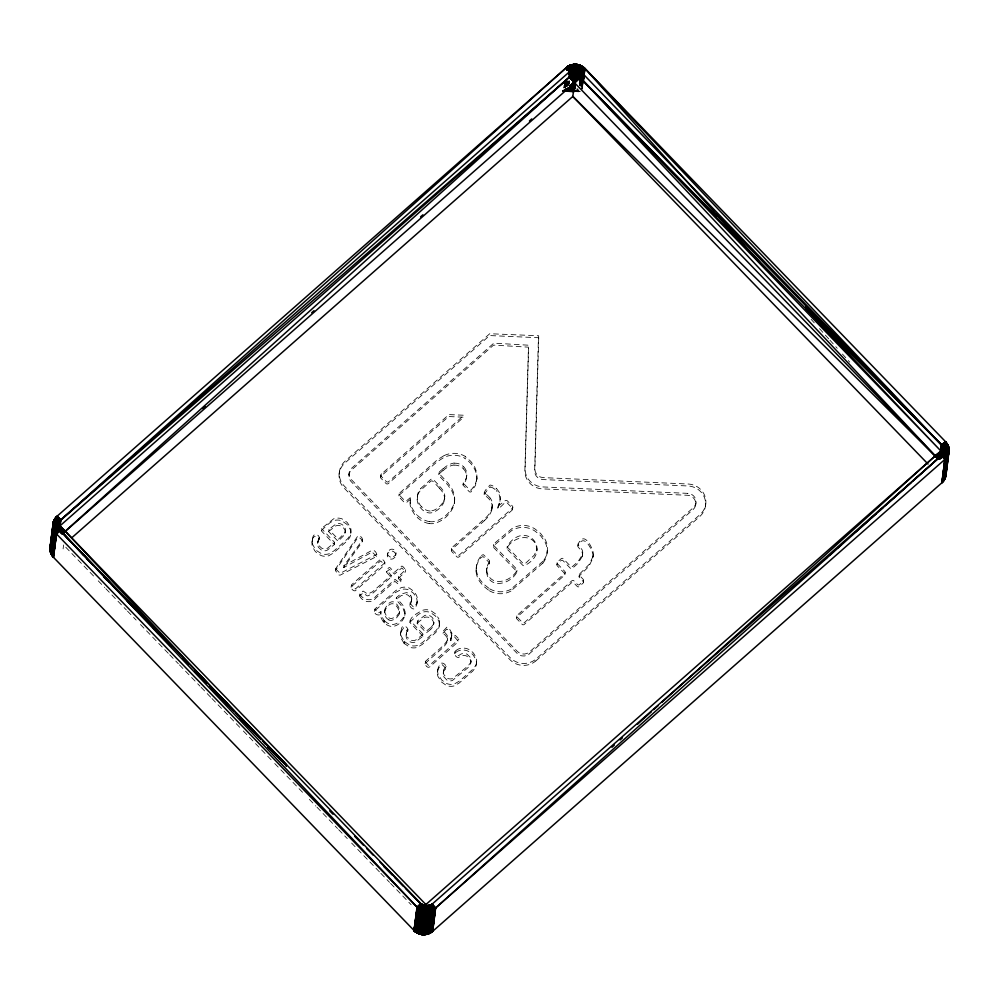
<?xml version="1.0" encoding="UTF-8"?>
<svg xmlns="http://www.w3.org/2000/svg" width="999" height="999" viewBox="0 0 999 999"><rect width="100%" height="100%" fill="white"/><g stroke="black" fill="none" stroke-linecap="round" stroke-linejoin="round"><path stroke-width="0.75" stroke-dasharray="5 3.75" d="M376.586 556.343L372.152 552.072L343.693 567.582L361.788 542.594C363.736 540.734 359.116 536.226 357.592 537.937L335.414 570.629L338.986 575.012L340.135 575.174L376.161 556.718C378.534 554.345 374.026 548.289 371.216 550.774L343.943 565.621L362.038 540.646C363.986 538.786 359.365 534.278 357.842 535.976L335.664 568.681L335.352 570.816M335.602 568.856L340.172 573.314L376.835 554.383M411.7 597.976A6.843 6.531 7.3 0 1 411.725 599.125A6.106 5.819 7.3 0 1 410.976 601.585C406.281 605.057 414.885 613.461 416.221 605.918A10.602 10.115 7.3 0 0 417.02 603.271L417.382 599.899A12.4 11.826 7.3 0 0 417.195 597.739A12.113 11.563 7.3 0 0 416.308 594.979L413.611 591.158L409.428 588.149A10.814 10.327 7.3 0 0 406.331 587.25L405.519 587.175A11.976 11.426 7.3 0 0 401.398 587.587L395.891 590.484L374.8 609.065L378.034 613.149L380.969 611.513L380.619 614.959A9.353 8.916 7.3 0 0 380.856 617.232L382.617 620.879L386.551 624.625A11.913 11.376 7.3 0 0 390.297 626.211L390.971 626.348A7.03 6.718 7.3 0 0 393.069 626.46C398.314 625.536 402.997 621.291 404.632 616.246A9.565 9.128 7.3 0 0 404.882 613.836L402.784 607.417L396.091 599.637L396.341 597.689L400.462 594.205L406.443 592.632A5.632 5.37 7.3 0 1 408.216 593.206L410.626 595.267M425.012 663.611L443.893 646.803L446.403 643.443A10.777 10.277 7.3 0 0 447.165 641.37L447.252 638.461A5.407 5.17 7.3 0 0 446.565 636.8L445.267 635.189A5.819 5.544 7.3 0 0 443.631 633.978L443.256 631.081L446.865 627.185A6.256 5.969 7.3 0 1 449.188 628.433L451.948 633.316L450.449 640.746L454.92 637.362L458.516 641.508L429.707 666.92C427.285 669.205 423.214 663.061 425.774 661.063L443.668 645.304L446.653 641.483A10.777 10.277 7.3 0 0 447.415 639.41L447.502 636.5A5.407 5.17 7.3 0 0 446.815 634.852L445.517 633.241A5.819 5.544 7.3 0 0 443.881 632.03L443.206 631.256M443.181 673.251L443.444 672.015A6.231 5.957 7.3 0 1 444.68 669.892C449.525 666.608 441.009 658.928 439.173 665.908A10.102 9.64 7.3 0 0 438.024 668.493L437.5 671.852A11.976 11.426 7.3 0 0 437.475 674.1A11.613 11.076 7.3 0 0 437.912 676.335L441.458 681.98L446.403 685.464A11.214 10.702 7.3 0 0 449.5 686.263L451.111 686.338A11.101 10.589 7.3 0 0 454.233 685.863L459.29 682.954L472.827 671.003L475.274 667.757A11.289 10.764 7.3 0 0 476.261 664.872L476.423 662.562A11.414 10.902 7.3 0 0 475.874 659.527L473.364 655.269A18.207 17.383 7.3 0 0 471.84 653.696L469.98 652.235A13.024 12.438 7.3 0 0 466.458 650.561L465.422 650.287A10.927 10.427 7.3 0 0 455.581 652.572C452.772 654.22 457.929 659.677 459.727 656.63A6.244 5.957 7.3 0 1 462.025 655.606L464.71 655.506A6.556 6.256 7.3 0 1 466.87 656.193L470.204 659.477A6.094 5.819 7.3 0 1 470.816 661.575L470.841 662.012A7.093 6.768 7.3 0 1 470.279 664.685L467.794 667.881L452.36 680.519A7.118 6.793 7.3 0 1 449.525 680.856L449.075 680.806A6.094 5.807 7.3 0 1 446.928 680.082L443.718 676.673A6.543 6.244 7.3 0 1 443.156 674.575L443.693 670.054M476.373 664.11L476.673 660.614A11.414 10.902 7.3 0 0 476.123 657.579L473.613 653.309A18.207 17.383 7.3 0 0 472.09 651.748L470.229 650.287A13.024 12.438 7.3 0 0 466.708 648.601L465.671 648.339A10.927 10.427 7.3 0 0 455.831 650.624M488.961 564.223L489.335 563.136A1.449 1.386 7.3 0 0 489.173 562.487L483.441 556.88A1.386 1.324 7.3 0 0 482.942 556.618L481.206 557.38A22.015 21.016 7.3 0 0 475.949 571.528M489.323 563.311L489.585 561.188A1.449 1.386 7.3 0 0 489.423 560.539L483.691 554.932A1.386 1.324 7.3 0 0 483.191 554.67L481.456 555.432M451.66 636.887L451.086 633.029L448.701 630.182A6.119 5.832 7.3 0 0 446.615 629.133M359.603 595.941C362.587 602.01 371.328 604.133 375.749 598.126L394.855 581.306L398.052 583.928L400.761 581.73L401.086 579.22L398.613 576.286L405.706 569.73L402.622 566.271L401.66 566.121L394.468 572.227L389.885 567.569L388.923 567.682L386.725 569.692L386.426 572.102L390.996 577.16L372.19 593.768L367.944 595.841A3.646 3.484 7.3 0 1 366.995 595.729L363.074 593.006L359.603 595.941L359.94 593.806L363.137 591.071L367.245 593.781A3.646 3.484 7.3 0 0 368.194 593.893L372.44 591.82L391.146 575.362L386.663 569.867M359.865 593.993C362.837 600.062 371.578 602.185 375.999 596.178L395.104 579.358L398.301 581.98L401.123 579.408M443.431 671.291L443.406 672.627A6.543 6.244 7.3 0 0 443.968 674.725L447.177 678.134A6.094 5.807 7.3 0 0 449.325 678.858L449.775 678.908A7.118 6.793 7.3 0 0 452.609 678.571L468.044 665.933L470.541 662.737A7.093 6.768 7.3 0 0 471.091 660.064L471.066 659.627A6.094 5.819 7.3 0 0 470.454 657.529L467.12 654.233A6.556 6.256 7.3 0 0 464.96 653.558L462.275 653.658A6.244 5.957 7.3 0 0 459.977 654.682C458.204 657.742 452.947 652.21 455.869 650.661M451.91 634.939L450.824 638.923L455.357 635.439L458.741 638.811L458.628 641.146M398.613 576.286L398.339 578.458L400.874 581.368M491.733 509.602L492.407 504.445A10.427 9.94 7.3 0 0 490.097 498.014M463.698 483.653L463.061 484.59A1.261 1.199 7.3 0 0 463.037 485.127L469.443 491.87L470.879 492.057L475.412 485.551L477.035 478.046L476.635 472.127L474.537 466.508L470.741 461.288L465.234 456.63M409.84 603.171L413.686 607.305L416.471 603.97A10.602 10.115 7.3 0 0 417.27 601.311M425.262 661.663L428.496 665.434L429.458 665.396L458.878 639.185M484.765 520.379L451.86 549.363A1.686 1.611 7.3 0 0 451.71 551.473L456.893 556.83A1.686 1.611 7.3 0 0 459.103 556.868L512.062 510.227A1.686 1.611 7.3 0 0 512.087 507.954L506.98 502.684A1.686 1.611 7.3 0 0 504.77 502.759C491.545 516.196 501.798 503.646 499.987 497.677A12.625 12.05 7.3 0 0 498.613 493.631L496.341 490.596M499.975 501.373L500.237 495.729A12.625 12.05 7.3 0 0 498.863 491.683L496.59 488.648M417.02 603.271L417.132 601.86A12.4 11.826 7.3 0 0 416.945 599.687A12.113 11.563 7.3 0 0 416.059 596.927L413.361 593.119L409.178 590.097A10.814 10.327 7.3 0 0 406.081 589.21L405.269 589.123A11.976 11.426 7.3 0 0 401.148 589.535L395.641 592.432L374.712 610.839C373.476 615.459 380.469 615.684 380.669 614.198M536.813 550.861C537.075 532.804 514.697 534.777 507.442 547.327A1.686 1.611 7.3 0 0 507.442 549.438L522.764 565.297A1.686 1.611 7.3 0 0 525.137 565.372C552.922 550.474 525.861 519.48 507.692 545.379A1.686 1.611 7.3 0 0 507.692 547.489L523.014 563.349A1.686 1.611 7.3 0 0 525.387 563.424L534.315 555.157L537.062 548.913M579.62 85.24L580.144 80.832L579.657 85.265M580.544 81.069L580.207 85.602M581.655 83.454L581.131 86.251L581.543 83.354M581.48 86.538L581.83 83.604M581.655 86.688L582.005 83.741L581.68 86.713M582.18 83.891L581.992 86.988L582.23 83.941M581.98 88.624L582.504 84.203M582.142 88.774L582.667 84.353M582.292 88.936L583.004 83.042L582.317 88.961M63.099 548.888L63.599 544.979M312.025 542.282L312.275 540.334M317.657 543.456L317.907 541.495M319.156 539.647C320.779 534.502 312.887 531.768 312.724 538.361A10.952 10.452 7.3 0 0 312.612 544.418L315.147 548.975A18.856 17.994 7.3 0 0 316.983 550.886L321.266 553.558A11.201 10.689 7.3 0 0 323.576 554.183A11.576 11.051 7.3 0 0 325.986 554.333A11.101 10.589 7.3 0 0 329.083 553.771L334.003 550.849L347.627 538.786L349.987 535.526A11.301 10.789 7.3 0 0 350.911 532.642A11.826 11.289 7.3 0 0 351.049 531.106A11.239 10.727 7.3 0 0 350.412 527.322L347.128 522.365L342.145 518.931A11.164 10.652 7.3 0 0 339.023 518.169A11.776 11.239 7.3 0 0 337.4 518.106A11.351 10.839 7.3 0 0 333.529 518.881L321.591 528.421L321.428 530.931L334.403 544.58L326.935 550.387A7.23 6.906 7.3 0 1 324.126 550.824L323.664 550.786A6.094 5.819 7.3 0 1 321.491 550.149L318.544 547.464A6.406 6.106 7.3 0 1 317.632 544.592A7.405 7.068 7.3 0 1 318.494 540.921C320.966 536.451 312.063 533.866 312.475 540.322M328.571 531.456L335.939 525.824A7.118 6.793 7.3 0 1 338.773 525.486L339.248 525.536A6.269 5.982 7.3 0 1 341.421 526.261L342.595 527.06A8.741 8.342 7.3 0 1 343.668 528.109L344.655 529.657A6.094 5.819 7.3 0 1 345.167 531.755L345.167 532.205A7.155 6.818 7.3 0 1 344.53 534.84L338.112 541.296L328.634 531.643L329.008 529.258L336.188 523.863A7.118 6.793 7.3 0 1 339.023 523.526L339.498 523.588A6.269 5.982 7.3 0 1 341.67 524.3L342.844 525.112A8.741 8.342 7.3 0 1 343.918 526.161L344.905 527.709A6.094 5.819 7.3 0 1 345.417 529.807L345.417 530.257A7.155 6.818 7.3 0 1 344.78 532.892L338.361 539.348L328.821 529.507M339.111 474.175L339.51 471.103M334.403 544.58L334.553 542.332L321.553 528.596M348.901 474.875L349.151 472.927M345.08 533.104L345.392 530.706M343.693 567.582L343.943 565.621M312.475 540.347A10.952 10.452 7.3 0 0 312.362 546.366L314.897 550.936A18.856 17.994 7.3 0 0 316.733 552.834L321.016 555.519A11.201 10.689 7.3 0 0 323.326 556.131A11.576 11.051 7.3 0 0 325.736 556.281A11.101 10.589 7.3 0 0 328.833 555.719L333.753 552.797L347.377 540.734L349.737 537.474A11.301 10.789 7.3 0 0 350.661 534.59L351.011 531.88M351.061 587.25L351.573 584.777L380.669 559.14C383.316 558.266 386.75 563.773 383.891 565.634L355.332 590.784C353.584 591.645 349.5 587.649 351.86 586.251L380.619 560.951L384.69 564.635M362.35 541.658L362.6 539.697M380.582 477.023L380.831 475.074M374.4 611.376L374.65 609.427M387.325 555.069L387.612 552.859M398.876 495.866L399.125 493.918M384.59 611.925L384.84 609.977M383.753 622.252L384.003 620.304L381.106 615.284A9.353 8.916 7.3 0 1 380.869 613.011L380.994 611.688M384.353 622.877L384.003 620.304M390.996 577.16L391.246 575.212M395.691 555.469L395.941 553.508M429.195 523.626A23.302 22.24 7.3 0 1 416.608 516.77A31.106 29.683 7.3 0 1 414.897 514.972L411.226 509.015A17.507 16.708 7.3 0 1 410.189 500.724L410.252 497.727L406.693 500.661A1.686 1.611 7.3 0 1 404.495 500.399L399.538 495.279A1.686 1.611 7.3 0 1 399.637 493.007L437.075 460.052L444.18 455.494M399.35 613.436L399.6 611.488M398.364 578.234L405.332 572.04L405.706 569.73M421.715 506.93A15.822 15.097 7.3 0 1 417.357 496.965L417.57 495.117M400.562 633.915L400.811 631.967M404.782 615.446L405.032 613.498M439.535 623.513L439.198 626.223A11.301 10.789 7.3 0 1 438.274 629.108L435.901 632.367L422.277 644.417L417.37 647.352A11.101 10.589 7.3 0 1 414.26 647.901A11.576 11.051 7.3 0 1 412.649 647.864A11.201 10.689 7.3 0 1 409.54 647.14L403.971 643.181L404.22 641.233L401.148 636.038A10.952 10.452 7.3 0 1 401.261 630.019C401.71 621.878 411.101 628.271 406.843 632.891A7.343 7.005 7.3 0 0 406.156 636.226A6.406 6.106 7.3 0 0 407.08 639.085L410.015 641.77A6.094 5.819 7.3 0 0 412.187 642.407L412.662 642.444A7.23 6.906 7.3 0 0 415.472 642.007L422.827 636.351L423.176 634.253L410.364 620.791C410.676 616.445 418.044 612.911 422.065 610.501A11.351 10.839 7.3 0 1 425.137 609.777A11.776 11.239 7.3 0 1 427.547 609.79A11.164 10.652 7.3 0 1 430.669 610.551L435.664 613.985L438.948 618.943M404.595 643.831L404.22 641.233M406.193 635.077L406.443 633.129M411.438 601.448L411.688 599.5M422.927 636.213L409.952 622.552L410.089 620.229M430.619 629.482L426.373 632.817L417.157 623.276L417.532 620.891L424.725 615.496A7.118 6.793 7.3 0 1 427.56 615.159L428.022 615.209A6.269 5.982 7.3 0 1 430.194 615.933L431.381 616.733A8.741 8.342 7.3 0 1 432.442 617.782L433.441 619.33A6.094 5.819 7.3 0 1 433.953 621.44L433.953 621.878A7.155 6.818 7.3 0 1 433.304 624.512L431.131 627.31M438.811 474.625L439.061 472.677M444.305 500.074L444.555 498.126M433.616 624.725L433.928 622.327M454.32 503.196L454.57 501.236M451.386 550.287L451.635 548.339M463.024 484.765L463.274 482.817M466.458 477.797L466.708 475.849M447.352 640.334L447.602 638.386M450.487 640.446L450.736 638.486M454.632 653.733L454.882 651.785M492.02 508.191L492.157 506.393A10.427 9.94 7.3 0 0 489.847 499.962L489.56 499.637A17.32 16.533 7.3 0 0 488.311 498.226A11.064 10.564 7.3 0 0 485.289 495.954C481.393 493.056 488.086 487.312 489.797 485.252A1.411 1.349 7.3 0 1 490.459 485.089L491.008 485.177A12.425 11.851 7.3 0 1 496.54 488.686M476.248 568.406L476.573 565.846M470.779 662.924L471.029 660.976M486.6 570.104L486.85 568.156M497.739 508.104L500.224 499.413M493.444 546.403L493.693 544.455M564.11 85.215L563.911 87.987M564.822 83.317L564.085 87.85L564.872 83.267M564.997 83.179L564.61 87.437M565.909 82.542L565.347 86.925L565.971 82.505M565.734 86.688L566.296 82.305M565.933 86.576L566.495 82.193M507.03 548.276L507.28 546.316M566.533 86.264L567.095 81.868M512.549 509.303L512.799 507.355M566.733 86.164L567.295 81.781M567.145 85.976L567.707 81.581M567.357 85.889L567.919 81.493M568.131 81.419L567.569 85.802L568.194 81.381M567.782 85.714L568.344 81.331L567.807 85.714M568.556 81.256L567.994 85.639L568.618 81.231M568.394 84.103L568.768 81.181M568.606 84.041L568.98 81.106M569.043 83.904L569.418 80.981L569.093 83.891M579.245 83.466L579.62 80.544L579.42 85.127L580.019 80.757M516.72 572.315L516.97 570.367M580.244 85.627L580.619 82.692M580.619 85.877L580.993 82.954M581.181 83.079L580.981 86.151M581.343 86.426L581.718 83.504M581.518 86.563L581.893 83.641M581.992 88.636L582.392 84.091M582.155 88.799L582.904 82.942M516.62 617.919L516.87 615.971M547.027 553.471L547.277 551.51M556.893 564.585L557.142 562.637M564.91 574.5L565.159 572.552M577.884 545.916L578.134 543.968M579.108 576.66L579.383 574.525M582.442 555.506L582.692 553.558M583.366 582.479L583.616 580.531M592.956 557.504L593.206 555.556M695.766 504.707L696.016 502.759M705.444 506.343L705.794 503.558M492.332 505.781L491.983 507.654M476.973 478.696L475.124 484.765L470.979 490.184L469.692 489.922L463.286 483.179A1.261 1.199 7.3 0 1 463.311 482.642L463.948 481.705M565.559 88.149L566.558 82.155M566.758 82.043L566.158 86.451L567.082 80.507L566.358 86.351M566.558 86.251L567.357 81.743M567.17 85.964L567.981 81.468M568.431 84.091L569.055 81.094M476.623 662.162L476.511 662.924A11.289 10.764 7.3 0 1 475.524 665.809L473.076 669.055L459.54 681.006L454.483 683.915A11.101 10.589 7.3 0 1 451.361 684.39L449.75 684.315A11.214 10.702 7.3 0 1 446.653 683.516L441.708 680.032L438.161 674.387A11.613 11.076 7.3 0 1 437.712 672.152A11.976 11.426 7.3 0 1 437.749 669.904M410.202 500.724L409.827 499.687L406.443 502.609A1.686 1.611 7.3 0 1 404.245 502.347L399.288 497.227A1.686 1.611 7.3 0 1 399.388 494.955L436.825 462L443.931 457.442A21.503 20.517 7.3 0 1 465.109 458.379M437.5 671.852L437.774 670.441A10.102 9.64 7.3 0 1 438.923 667.856L442.27 664.722L445.941 668.443M384.94 562.687L355.394 588.973L351.311 585.302M484.053 494.617L489.547 487.2A1.411 1.349 7.3 0 1 490.209 487.037L490.759 487.125M446.191 666.495L444.93 667.944A6.231 5.957 7.3 0 0 443.693 670.054M489.572 561.363L489.21 562.262A13.998 13.362 7.3 0 0 486.7 569.892C488.836 587.1 509.403 583.041 516.458 571.278A1.686 1.611 7.3 0 0 516.533 569.005L494.13 545.816A1.686 1.611 7.3 0 1 494.205 543.543L512.15 528.434A21.491 20.504 7.3 0 1 524.063 525.412A21.166 20.205 7.3 0 1 534.652 528.733L539.16 532.155A34.965 33.354 7.3 0 1 540.996 533.99L544.805 539.123M319.405 537.699L318.743 538.973A7.405 7.068 7.3 0 0 317.869 542.644A6.406 6.106 7.3 0 0 318.793 545.504L321.74 548.201A6.094 5.819 7.3 0 0 323.913 548.826L324.375 548.863A7.23 6.906 7.3 0 0 327.185 548.439L334.653 542.632M407.942 629.32L407.093 630.943A7.343 7.005 7.3 0 0 406.406 634.265A6.406 6.106 7.3 0 0 407.33 637.137M321.303 530.556L329.707 522.914L333.279 520.829A11.351 10.839 7.3 0 1 337.15 520.054A11.776 11.239 7.3 0 1 338.773 520.117A11.164 10.652 7.3 0 1 341.895 520.879L346.878 524.313L350.162 529.27A11.239 10.727 7.3 0 1 350.799 533.054A11.826 11.289 7.3 0 1 350.661 534.59M409.84 622.177L418.244 614.535L421.815 612.449A11.351 10.839 7.3 0 1 424.887 611.738A11.776 11.239 7.3 0 1 427.297 611.738A11.164 10.652 7.3 0 1 430.419 612.512L435.414 615.946L438.698 620.903A11.301 10.789 7.3 0 1 439.31 623.988M476.486 481.193C478.284 472.177 472.352 463.299 464.985 458.578M582.23 556.543L578.209 562.937A41.696 39.785 7.3 0 1 575.661 565.446L572.277 568.419A1.498 1.424 7.3 0 1 570.317 568.219L563.074 560.714A1.498 1.424 7.3 0 0 561.038 560.539L557.342 563.786A1.498 1.424 7.3 0 0 557.255 565.796L564.497 573.301A1.498 1.424 7.3 0 1 564.472 575.312L517.032 617.095A1.498 1.424 7.3 0 0 516.92 618.968L522.09 624.325A1.498 1.436 7.3 0 0 524.2 624.475L571.64 582.692A1.498 1.424 7.3 0 1 573.601 582.729L577.372 586.588A1.498 1.424 7.3 0 0 579.17 586.6L583.066 583.154A1.498 1.424 7.3 0 0 582.954 581.293L579.358 577.534A1.498 1.424 7.3 0 1 579.595 575.686L589.023 566.233L592.869 558.104A13.412 12.8 7.3 0 0 592.869 553.883C591.296 548.501 584.14 533.341 578.334 545.104A1.486 1.411 7.3 0 0 578.146 546.965L581.705 551.423A7.83 7.468 7.3 0 1 582.267 556.555M442.957 633.204L446.615 629.145M401.011 631.942L403.771 627.634L407.692 631.281M386.413 571.828L389.448 569.418L394.53 574.1L401.798 567.944L405.457 571.678M409.59 605.119L410.714 603.533A6.106 5.819 7.3 0 0 411.476 601.073A6.843 6.531 7.3 0 0 411.451 599.937A6.044 5.769 7.3 0 0 410.377 597.215L407.967 595.154A5.632 5.37 7.3 0 0 406.193 594.592L401.223 595.566L396.091 599.637M442.744 502.872L439.972 506.156A25 23.851 7.3 0 1 438.311 507.604A21.166 20.205 7.3 0 1 437.125 508.479L435.164 509.64A13.112 12.512 7.3 0 1 434.003 510.152A10.127 9.665 7.3 0 1 430.182 510.901M417.107 623.089L424.475 617.444A7.118 6.793 7.3 0 1 427.31 617.107L427.772 617.157A6.269 5.982 7.3 0 1 429.945 617.882L431.131 618.681A8.741 8.342 7.3 0 1 432.192 619.742L433.191 621.278A6.094 5.819 7.3 0 1 433.703 623.388L433.703 623.826A7.155 6.818 7.3 0 1 433.054 626.473L430.881 629.258M423.176 634.253L415.721 640.059A7.23 6.906 7.3 0 1 412.912 640.496L412.437 640.459A6.094 5.819 7.3 0 1 410.264 639.822L407.33 637.137M543.094 561.138L511.113 589.035M542.844 563.099L510.864 590.983M420.891 488.336L430.869 479.383A1.686 1.611 7.3 0 1 433.241 479.445L439.897 486.338M443.007 468.693L439.61 471.69A1.686 1.611 7.3 0 0 439.398 473.863L448.014 482.967L451.898 488.711A25.537 24.363 7.3 0 1 454.657 497.527M442.757 470.641L439.36 473.638A1.686 1.611 7.3 0 0 439.148 475.811L447.764 484.915L451.648 490.659A25.537 24.363 7.3 0 1 454.408 499.475L454.433 500.224A17.67 16.871 7.3 0 1 453.646 506.106C450.162 514.822 441.895 522.365 432.43 523.676A12.687 12.113 7.3 0 1 429.857 523.588L429.233 523.488M430.869 627.534L426.623 630.869L417.357 621.141M535.801 660.938L700.262 516.058A18.407 17.557 7.3 0 0 704.407 497.39A18.407 17.557 7.3 0 0 688.174 485.976L542.807 479.557A8.616 8.217 7.3 0 1 534.64 470.966L538.424 337.712L490.796 335.614L489.485 335.676L344.805 463.124A18.407 17.57 7.3 0 0 343.981 487.899L509.877 659.615A18.407 17.57 7.3 0 0 535.789 660.926M528.921 654.17L693.106 509.565A8.641 8.242 7.3 0 0 687.499 495.279L541.583 488.848A18.407 17.557 7.3 0 1 524.862 470.854L528.446 347.165L493.568 345.105L351.348 470.167A8.616 8.217 7.3 0 0 350.911 481.356L517.22 653.496A8.616 8.217 7.3 0 0 528.921 654.158M393.531 556.705L395.204 555.319A4.033 3.846 7.3 0 0 395.979 553.009A3.809 3.634 7.3 0 0 395.417 551.148L394.343 549.987A3.634 3.472 7.3 0 0 392.282 549.2A4.058 3.871 7.3 0 0 389.86 549.775L388.424 551.036A4.258 4.058 7.3 0 0 387.55 553.359A3.559 3.397 7.3 0 0 388.049 555.194L389.323 556.505A3.734 3.571 7.3 0 0 391.246 557.18A4.171 3.984 7.3 0 0 393.531 556.705M575.087 90.21L578.021 89.997M575.224 90.297L578.196 90.11M575.362 90.397L578.359 90.222M575.499 90.484L578.533 90.335M575.636 90.584L578.708 90.459M575.761 90.684L578.871 90.584M574.974 90.897L577.872 90.859M575.087 90.996L578.021 90.971M575.199 91.096L578.159 91.096M575.312 91.196L579.795 91.246M575.424 91.296L579.944 91.384M575.536 91.396L580.107 91.521M575.649 91.496L578.708 91.608M575.749 91.608L578.846 91.746M687.749 493.356L541.833 486.888A18.407 17.557 7.3 0 1 525.112 468.906L528.696 345.217L493.818 343.156L351.598 468.219A8.616 8.217 7.3 0 0 351.161 479.408L517.47 651.535A8.616 8.217 7.3 0 0 529.17 652.21L693.356 507.617A8.641 8.242 7.3 0 0 687.749 493.331M429.483 521.54L430.107 521.64A12.687 12.113 7.3 0 0 432.679 521.728C442.145 520.417 450.412 512.874 453.908 504.158A17.67 16.871 7.3 0 0 454.682 498.276L454.62 497.527M577.035 88.674L578.084 89.123M485.526 494.03L484.303 492.669M388.911 619.917L387.175 618.693A9.703 9.253 7.3 0 1 386.151 617.557L385.589 616.708A8.129 7.755 7.3 0 1 384.615 613.935L384.54 612.424A6.843 6.531 7.3 0 1 384.965 610.489C389.573 601.136 395.629 601.56 399.138 611.013A7.218 6.893 7.3 0 1 399.388 612.949A6.281 5.994 7.3 0 1 399.163 614.397L395.854 618.806L391.233 620.529A5.744 5.482 7.3 0 1 388.911 619.917M488.698 588.149L484.265 584.615A35.39 33.779 7.3 0 1 482.567 582.854L480.244 579.944A21.853 20.842 7.3 0 1 476.336 569.58M488.436 590.097L484.016 586.563A35.39 33.779 7.3 0 1 482.317 584.802L479.995 581.893A21.853 20.842 7.3 0 1 476.086 571.54M384.603 620.928L386.8 622.677A11.913 11.376 7.3 0 0 390.547 624.25L391.221 624.4A7.03 6.718 7.3 0 0 393.319 624.5C398.564 623.588 403.246 619.343 404.882 614.298A9.565 9.128 7.3 0 0 405.132 611.888L403.034 605.469L396.341 597.689M404.845 641.882L409.802 645.192A11.201 10.689 7.3 0 0 412.899 645.916A11.576 11.051 7.3 0 0 414.51 645.953A11.101 10.589 7.3 0 0 417.619 645.391L422.527 642.469L436.151 630.419L438.524 627.147A11.301 10.789 7.3 0 0 439.448 624.263A11.826 11.289 7.3 0 0 439.572 621.965A11.301 10.789 7.3 0 0 438.936 619.005M439.373 488.012L432.992 481.406A1.686 1.611 7.3 0 0 430.619 481.343L420.641 490.297A13.724 13.087 7.3 0 0 417.082 498.913A15.822 15.097 7.3 0 0 421.778 509.19A11.901 11.364 7.3 0 0 429.533 512.986A10.589 10.102 7.3 0 0 434.89 511.55L436.875 510.439A21.166 20.205 7.3 0 0 438.062 509.552A25 23.851 7.3 0 0 439.722 508.104L442.495 504.82A12.413 11.851 7.3 0 0 444.443 498.751M65.759 547.227L93.918 576.361M98.239 580.844L104.745 587.562M105.819 588.686L126.398 609.977M127.485 611.101L136.139 620.067M140.472 624.55L168.631 653.683M169.705 654.807L178.371 663.773M179.458 664.897L200.025 686.188M201.111 687.3L210.851 697.389M211.938 698.513L242.257 729.894M243.344 731.006L273.664 762.387M274.737 763.511L305.057 794.892M309.39 799.375L315.884 806.093M316.97 807.217L337.537 828.508M338.624 829.632L347.29 838.598M351.623 843.081L379.77 872.214M380.856 873.338L389.523 882.304M390.597 883.416L411.176 904.719M811.163 319.38L814.285 322.852M819.505 328.621L828.883 339.036M829.919 340.184L837.224 348.289M842.432 354.058L849.737 362.162M403.971 643.181L400.899 637.999A10.952 10.452 7.3 0 1 401.011 631.98M490.072 498.039L489.81 497.689A17.32 16.533 7.3 0 0 488.561 496.278A11.064 10.564 7.3 0 0 485.539 494.006M497.989 506.143L505.019 500.811A1.686 1.611 7.3 0 1 507.23 500.736L512.35 506.006A1.686 1.611 7.3 0 1 512.312 508.279L459.353 554.92A1.686 1.611 7.3 0 1 457.142 554.882L451.96 549.525A1.686 1.611 7.3 0 1 452.11 547.415L485.014 518.419A23.776 22.677 7.3 0 0 492.182 507.717M486.513 571.84C488.461 589.073 509.265 584.964 516.208 573.239A1.686 1.611 7.3 0 0 516.283 570.953L493.881 547.777A1.686 1.611 7.3 0 1 493.956 545.491L511.9 530.382A21.491 20.504 7.3 0 1 523.813 527.372A21.166 20.205 7.3 0 1 534.403 530.681L538.911 534.103A34.965 33.354 7.3 0 1 540.746 535.939L544.555 541.071A21.429 20.455 7.3 0 1 542.894 563.136M486.451 571.84A13.998 13.362 7.3 0 1 488.973 564.235M510.939 591.096A21.229 20.255 7.3 0 1 488.399 590.159M442.944 470.804A20.692 19.743 7.3 0 1 453.946 464.922M454.021 465.172A11.226 10.714 7.3 0 1 462.887 468.294A14.261 13.611 7.3 0 1 463.499 468.968M463.586 468.893A11.688 11.151 7.3 0 1 463.748 483.691M439.323 623.913A11.826 11.289 7.3 0 1 439.198 626.223M490.784 487.05A12.425 11.851 7.3 0 1 496.291 490.646M491.933 509.665A23.776 22.677 7.3 0 1 484.665 520.267M439.223 488.161A17.195 16.409 7.3 0 1 444.767 498.713M476.198 569.58A22.015 21.016 7.3 0 1 481.53 555.481M511.188 589.148A21.229 20.255 7.3 0 1 488.648 588.211M544.93 539.06A21.429 20.455 7.3 0 1 543.144 561.176M430.169 511.063A11.901 11.364 7.3 0 1 421.79 506.868M439.747 486.488A16.796 16.021 7.3 0 1 444.905 496.316M417.332 496.953A13.724 13.087 7.3 0 1 420.929 488.374M444.705 496.341A12.413 11.851 7.3 0 1 442.707 502.847M463.836 466.945A11.688 11.151 7.3 0 1 463.998 481.743M444.218 455.556A21.503 20.517 7.3 0 1 465.359 456.431M410.439 498.776A17.507 16.708 7.3 0 0 411.463 507.067L415.147 513.011A31.106 29.683 7.3 0 0 416.833 514.847M429.445 521.678A23.302 22.24 7.3 0 1 416.858 514.822M443.194 468.856A20.692 19.743 7.3 0 1 454.195 462.962M454.27 463.224A11.226 10.714 7.3 0 1 463.136 466.346A14.261 13.611 7.3 0 1 463.748 467.02M410.614 595.379A6.106 5.819 7.3 0 1 411.7 598.114M384.79 610.476L384.865 611.987A8.129 7.755 7.3 0 0 385.839 614.76L386.401 615.609A9.703 9.253 7.3 0 0 387.425 616.733L389.16 617.969A5.744 5.482 7.3 0 0 391.483 618.581L396.103 616.858L399.413 612.437A6.281 5.994 7.3 0 0 399.637 611.001A7.218 6.893 7.3 0 0 399.388 609.065C395.879 599.6 389.822 599.188 385.214 608.528A6.843 6.531 7.3 0 0 384.79 610.476M538.698 338.474L534.902 469.018A8.616 8.217 7.3 0 0 543.056 477.609L688.423 484.028A18.407 17.557 7.3 0 1 704.657 495.429A18.407 17.557 7.3 0 1 700.524 514.123L536.051 658.978A18.407 17.57 7.3 0 1 510.139 657.667L344.23 485.964A18.407 17.57 7.3 0 1 345.055 461.176L489.735 333.728L538.673 335.764L538.698 338.474M580.344 80.944L579.82 85.352L580.419 80.994M565.347 84.253L564.797 87.3L565.397 84.216M565.534 84.128L565.159 87.05L565.584 84.091M566.108 82.418L565.546 86.813L566.171 82.38M567.507 81.681L566.945 86.064L567.569 81.643M569.205 81.044L568.831 83.966L569.268 81.019M593.119 556.156L589.273 564.285L579.845 573.738A1.498 1.424 7.3 0 0 579.607 575.586L583.204 579.333A1.498 1.424 7.3 0 1 583.316 581.206L579.42 584.652A1.498 1.424 7.3 0 1 577.397 584.427L573.851 580.769A1.498 1.424 7.3 0 0 571.89 580.744L524.45 622.527A1.498 1.436 7.3 0 1 522.34 622.377L517.17 617.02A1.498 1.424 7.3 0 1 517.282 615.147L564.722 573.364A1.498 1.424 7.3 0 0 564.747 571.341L557.504 563.848A1.498 1.424 7.3 0 1 557.592 561.838L561.288 558.591A1.498 1.424 7.3 0 1 563.324 558.766L570.566 566.258A1.498 1.424 7.3 0 0 572.527 566.47L575.911 563.498A41.696 39.785 7.3 0 0 578.471 560.988L582.479 554.595A7.742 7.393 7.3 0 0 582.117 549.8L578.396 545.017A1.486 1.411 7.3 0 1 578.583 543.156C584.427 531.393 591.533 546.553 593.119 551.935A13.412 12.8 7.3 0 1 593.119 556.156M394.955 557.267L393.281 558.653A4.171 3.984 7.3 0 1 390.996 559.128A3.734 3.571 7.3 0 1 389.073 558.466L387.799 557.142A3.559 3.397 7.3 0 1 387.312 555.319A4.258 4.058 7.3 0 1 388.174 552.996L389.61 551.723A4.058 3.871 7.3 0 1 392.033 551.148A3.634 3.472 7.3 0 1 394.093 551.935L395.154 553.109A3.809 3.634 7.3 0 1 395.729 554.969A4.033 3.846 7.3 0 1 394.955 557.267M381.643 473.851L381.306 474.15A1.686 1.611 7.3 0 0 381.168 476.248L386.326 481.593A1.686 1.611 7.3 0 0 388.536 481.655L463.936 415.247L448.938 414.585L381.643 473.851M381.393 475.799L381.056 476.098A1.686 1.611 7.3 0 0 380.919 478.196L386.076 483.553A1.686 1.611 7.3 0 0 388.286 483.616L463.686 417.207L448.688 416.546L381.393 475.799"/><path stroke-width="1.5" d="M566.533 67.507L57.118 516.196C51.861 520.516 51.598 529.22 56.481 533.941L417.058 907.117C421.778 912.187 430.494 912.611 435.639 907.941L944.879 459.403C950.186 456.306 951.61 439.085 942.319 446.266L941.495 451.985L942.494 456.143M584.627 68.157L582.854 82.88L584.777 68.307L583.004 83.042L584.939 68.469L941.67 445.042L943.044 448.301L943.106 451.66L941.283 455.681L432.043 904.22C427.097 908.828 420.229 900.399 417.382 907.442L414.223 930.681L53.334 557.18L50.287 551.573L50.462 545.279M716.046 215.859L580.057 77.597L580.669 71.653L579.795 77.422L574.587 82.792L575.262 69.918L574.587 82.792L580.057 77.597L580.931 71.841L580.282 77.772L61.926 534.34M427.222 905.668L424.825 934.589L427.584 911.188L427.222 905.668L424.363 934.614L420.716 934.265L414.061 930.531L417.058 907.117L421.453 904.02L418.219 908.191L415.047 931.455L414.061 930.531L417.22 907.279L420.904 903.733L60.327 530.556L58.804 524.537L53.072 523.588L58.841 524.238L60.714 519.905L566.358 67.657L571.266 64.947L576.923 64.485L575.711 74.738L576.923 64.485L566.358 67.657L569.954 71.366L569.268 77.285L62.999 533.241M286.488 765.034L286.288 765.758L286.488 765.034L235.739 712.549M418.181 932.279L423.676 934.627L426.573 905.668L422.989 934.602L420.442 933.441M427.36 911.2L424.587 934.602L427.535 905.643L428.047 911.163L425.274 934.552L428.271 911.138L427.859 905.618L428.509 911.113L425.499 934.527L428.271 911.138L427.535 905.643L427.822 911.175L424.825 934.589L429.021 933.59L432.642 931.343L941.87 482.804L945.603 476.91L945.541 470.204M426.898 905.668L423.901 934.627L426.898 905.668L427.135 911.213L424.138 934.627L426.898 911.213M420.104 933.416L422.527 934.564L426.248 905.656L422.752 934.589L420.267 933.428M229.508 706.268L65.347 531.331L59.478 526.535L60.315 520.554L569.268 77.285L574.675 75.774L575.586 69.93L574.587 82.792L569.505 77.135L570.117 71.366L569.268 77.285L60.027 525.824L58.404 528.746L58.754 525.761L52.947 525.549L58.754 525.462L52.947 525.112L58.754 525.149L52.984 524.45L58.766 524.837L58.392 527.847M379.645 861.737L420.904 903.733L417.545 907.591L414.061 930.531L421.84 934.477L425.936 905.631L422.302 934.54L418.181 932.529M661.8 702.334L935.151 455.969L941.495 451.985L941.67 445.204L940.858 450.949L425.911 904.507L427.997 906.73L60.027 525.824L60.714 519.905L569.954 71.366M207.555 683.366L196.678 672.165L196.303 673.363L196.678 672.165L196.666 672.814M207.355 683.366L196.828 672.252L203.247 679.32M286.288 765.009L286.214 765.883L286.338 764.997L262.725 740.721L286.526 765.184M422.752 934.589L426.248 905.656M580.132 71.304L579.258 77.073L574.587 82.792L572.752 75.912L573.351 70.092L572.439 75.974L574.587 82.792L579.52 77.248L580.407 71.478L580.057 77.597L581.493 65.909L579.919 79.146M569.505 77.135L570.392 71.204L569.78 76.973L574.587 82.792L578.696 76.773L579.87 71.141L578.97 76.923L574.587 82.792L573.076 75.862L573.663 70.042L572.752 75.912M573.988 69.992L573.389 75.824L574.587 82.792L578.396 76.636L579.295 70.854M579.52 77.248L578.396 76.636L579.008 70.717L578.109 76.511L574.587 82.792L573.713 75.799L574.3 69.955L573.076 75.862M566.883 67.22L566.358 67.657L570.666 71.041L570.054 76.823L574.587 82.792L574.625 69.93L573.713 75.799M574.35 75.774L574.937 69.918L574.025 75.774M567.057 67.083L566.358 67.657L570.941 70.904L570.342 76.686L574.587 82.792L575.911 69.942L574.675 75.774M566.858 69.88L567.232 66.958L566.358 67.657L571.228 70.767L570.629 76.548L574.587 82.792L576.223 69.98L574.999 75.787M566.833 69.893L567.42 66.821L566.358 67.657L571.528 70.642L570.916 76.436L574.587 82.792L576.548 70.017L575.312 75.812M567.045 69.743L567.607 66.696L566.358 67.657L571.815 70.517L571.216 76.324L574.587 82.792L576.86 70.067L575.636 75.849M567.407 69.493L567.782 66.571L566.358 67.657L572.115 70.417L571.515 76.224L574.587 82.792L577.172 70.13L576.273 75.949L578.396 76.636M577.484 70.205L576.898 76.099L574.587 82.792L571.828 76.124L572.427 70.317L566.358 67.657L567.981 66.446L567.607 69.368M568.169 66.321L567.769 69.268L568.169 66.321L566.358 67.657L572.727 70.23L572.127 76.049L574.587 82.792L577.197 76.186L577.797 70.292L576.585 76.011M577.809 76.386L578.708 70.592L577.809 76.386L574.587 82.792L577.509 76.286L578.109 70.38L577.197 76.186M429.12 908.216L429.42 905.319L431.381 910.426L428.596 933.765L431.593 910.351L429.732 905.219L431.805 910.276L429.021 933.59L432.018 910.189L430.032 905.119L429.433 908.128M572.439 75.974L573.039 70.155L566.358 67.657L568.356 66.209L567.981 69.131L568.356 66.209M578.97 76.923L579.582 70.991L578.696 76.773M430.032 907.904L430.332 905.007L432.842 909.814L430.045 933.116L433.042 909.714L430.619 904.894L430.02 910.676L430.619 904.894L433.241 909.602L430.444 932.904L433.641 909.377L431.193 904.619L430.307 910.539L431.293 910.077M430.307 910.539L430.906 904.757L433.641 909.377L430.831 932.679L433.828 909.265L431.193 904.619L430.581 910.401M196.541 673.026L196.628 672.165L207.442 683.353M196.778 672.202L196.616 672.901M574.675 82.043L572.827 96.441L935.151 455.969L941.183 451.448L941.67 445.042L581.093 71.853L580.282 77.772L938.448 459.14M938.561 458.991L935.151 455.969L941.345 451.71L941.67 445.042L716.271 214.061M941.495 451.985L942.169 445.991C947.926 441.396 949.025 443.231 942.319 446.266L941.632 452.26L935.151 455.969L938.673 458.841M59.665 526.286L60.502 520.304L59.853 526.036L65.347 531.331L62.875 533.029L65.347 531.331L59.665 526.286L60.315 520.554L56.019 517.295L60.714 519.905L60.027 525.824M422.302 934.54L425.936 905.631M938.773 458.691L935.151 455.969L941.77 452.535L942.457 446.553L947.289 443.956M62.812 532.917L65.347 531.331L59.316 526.798L60.14 520.816L55.869 517.457L60.315 520.554M940.109 459.378L935.151 455.969L941.882 452.834L942.694 447.115L947.714 444.73L942.581 446.828L941.77 452.535M59.153 527.06L59.828 521.341L55.195 518.331L59.977 521.078L59.153 527.06L65.347 531.331L62.75 532.804L65.347 531.331L59.003 527.322L53.284 528.159L58.841 526.685L53.072 527.085L58.804 526.373L53.022 526.648L58.779 526.073L52.972 525.986L58.754 525.761L52.959 525.774M405.557 888.336L420.904 903.733L417.707 907.741L414.548 931.006L414.061 930.531L423.451 934.614L426.573 905.668L426.673 911.213L423.676 934.627M427.822 911.175L425.05 934.564L428.047 911.163M428.509 911.113L425.736 934.49L428.733 911.088L428.171 905.581L429.183 911.013L426.411 934.377L429.408 910.976L428.496 905.531L429.857 910.876L427.072 934.227L430.07 910.826L428.808 905.469L429.857 910.876L426.86 934.29L429.632 910.926L428.496 905.531L429.183 911.013L426.186 934.415L428.958 911.051L428.171 905.581M574.2 91.546L563.361 91.059L573.014 87.812L573.701 81.955M574.575 74.638L575.786 64.386L566.358 67.657L568.556 66.096L567.994 70.479L568.756 65.984L566.358 67.657L577.609 64.598L576.398 74.85L577.834 64.635L576.623 74.9M566.982 88.811L573.239 87.825L573.938 81.968L573.239 87.825L563.361 91.059L574.113 91.446M576.011 64.398L574.8 74.65L576.011 64.398L566.358 67.657L568.955 65.884L568.356 70.292M564.972 89.848L565.759 89.398L563.361 91.059L573.913 91.271L563.361 91.059L573.463 87.85L574.163 81.993M575.024 74.663L576.248 64.411L566.358 67.657L569.155 65.772L568.593 70.167M573.239 87.825L574.388 82.018L573.701 87.875L563.361 91.059L573.826 91.171M576.473 64.436L575.262 74.688L576.473 64.436L566.358 67.657L569.355 65.684L568.793 70.067L569.567 65.584L566.358 67.657L577.385 64.548L576.173 74.813L577.385 64.548M574.625 82.043L573.926 87.9L563.361 91.059L573.726 91.084M575.486 74.713L576.698 64.46L566.358 67.657L569.767 65.497L569.018 71.341L569.767 65.497M565.771 89.56L563.361 91.059L574.837 88.037L574.15 87.924L574.85 82.068L574.15 87.924L563.361 91.059L573.626 90.996M574.388 87.962L574.9 83.566L574.388 87.962L563.361 91.059L565.909 89.51M575.936 74.775L577.147 64.523L566.358 67.657L569.979 65.41L568.856 74.188M568.044 88.424L563.361 91.059L573.414 90.834L563.361 91.059L574.612 87.999L574.949 85.065M576.898 76.461L578.284 64.735L576.972 74.975M577.559 76.636L578.721 64.835L577.222 76.548M577.996 76.773L579.383 65.035L577.884 76.736M578.646 77.01L579.82 65.185L578.321 76.886M938.96 458.366L935.151 455.969L942.094 453.409L942.794 447.415L948.001 445.342L942.694 447.115L941.882 452.834M939.122 458.042L935.151 455.969L942.182 453.708L942.894 447.702L948.176 445.754L942.794 447.415L941.995 453.121L935.151 455.969L939.048 458.204M61.301 533.216L65.347 531.331L58.866 527.597L59.678 521.615L54.945 518.693L59.828 521.341L59.003 527.322L53.397 528.583L50.462 552.21L53.459 528.796L59.028 527.584L53.596 529.22L50.599 552.634L53.521 529.008L59.028 527.584L53.397 528.583M429.408 910.976L426.635 934.34L429.632 910.926M424.35 933.366L427.297 934.177L430.07 910.826M429.732 905.219L431.381 910.426L428.384 933.84L431.168 910.501L429.42 905.319L430.956 910.576L427.959 933.99L430.731 910.638L429.12 905.394L430.519 910.713L427.734 934.053L430.731 910.638L429.42 905.319L429.283 908.178M430.956 910.576L428.171 933.915L431.168 910.501M431.593 910.351L428.808 933.678L431.805 910.276L430.032 905.119L429.882 907.966M432.018 910.189L429.233 933.503L432.23 910.101L430.332 905.007L429.732 908.016M432.43 910.002L429.645 933.316L432.642 909.914L430.332 905.007L432.43 910.002L429.433 933.416L432.23 910.101L430.032 905.119M432.642 909.914L429.845 933.216L432.842 909.814L430.619 904.894M433.042 909.714L430.244 933.016L433.241 909.602L430.906 904.757L433.441 909.49L430.644 932.791M579.07 77.173L580.456 65.434L578.958 77.135M579.27 77.273L580.669 65.522L579.17 77.223M579.482 77.36L581.081 65.709L579.582 77.41M580.319 79.358L581.693 66.021L580.007 79.183M580.519 79.47L582.092 66.246L580.407 79.408M580.719 79.595L582.292 66.359L580.606 79.52M581.093 79.845L582.492 66.483L580.794 79.645M581.281 79.97L582.867 66.733L581.181 79.895M581.468 80.095L583.241 66.983L581.555 80.157M581.83 81.98L583.603 67.258L581.918 80.432M582.005 82.13L583.778 67.408L581.905 82.03M582.692 81.106L583.953 67.545L582.267 80.719M582.867 81.256L584.452 67.994L582.929 81.319M942.257 454.008L943.106 448.601L948.65 447.215L943.044 448.301L942.257 454.008L935.151 455.969L939.197 457.867M58.479 529.682L59.416 522.165L54.383 519.642L53.996 522.589L54.483 519.455L59.54 521.89L58.729 527.884L65.347 531.331L61.239 533.041M433.828 909.265L431.019 932.554L434.028 909.152L431.193 904.619L434.215 909.028L431.393 932.304L434.403 908.903L431.468 904.47L434.215 909.028L431.218 932.429L434.028 909.152M431.768 932.055L434.577 908.765L432.043 904.22L435.639 907.941L432.642 931.343L435.464 908.079L432.043 904.22L434.765 908.64L431.943 931.917L434.94 908.503L432.043 904.22L435.289 908.228L432.467 931.493M434.94 908.503L432.117 931.78L435.114 908.366L432.043 904.22M435.114 908.366L432.292 931.63L435.464 908.079M942.107 456.555L943.156 448.913L948.763 447.639L943.106 448.601L942.045 456.693M941.495 455.282L944.879 459.403L942.045 482.654L945.042 459.253C939.247 454.645 940.733 453.758 946.265 457.967L943.268 481.368L946.265 457.967L941.845 454.782L941.433 457.767M945.042 459.253L942.207 482.505L945.366 458.941L941.283 455.681L913.336 480.581M58.404 529.07L59.203 522.739L53.909 520.641L50.05 550.274M942.344 455.994L943.231 449.525L948.95 448.726L943.193 449.213L942.294 456.131M942.369 482.355L945.204 459.103L941.283 455.681L435.639 907.941M945.366 458.941L942.532 482.192L945.529 458.778L941.283 455.681L945.978 458.304L942.981 481.705L946.128 458.129L941.682 455.032L941.27 457.517M943.543 481.019L946.54 457.617L941.845 454.782L946.403 457.792M943.805 480.669L946.802 457.255L941.845 454.782M58.379 528.459L59.028 523.326L53.596 521.453L59.103 523.039L58.379 528.309M949.05 450.037L943.243 450.137L942.681 454.333L943.243 450.137L949.038 449.825L943.243 449.825L942.394 455.844M942.444 456.531L942.969 452.26L948.663 453.296L943.044 451.96L948.763 452.872L943.106 451.66L942.744 454.508M944.055 480.307L947.177 456.705L942.319 453.971L947.514 456.143L944.405 479.745M947.976 453.334L944.729 479.158L948.014 453.496M948.101 453.983L945.004 478.571L948.888 448.289L943.156 448.913L942.169 456.418M948.85 448.076L948.476 451.024L948.85 448.076L943.156 448.913L948.8 447.864M58.379 528.146L58.891 523.926L53.284 522.514L58.953 523.626L58.367 528.134M942.869 453.446L943.231 450.749L949.038 450.699L943.243 450.437L942.681 454.72L943.231 450.749L949.025 450.911L946.041 474.113M945.091 478.359L948.888 448.289L943.193 449.213L948.913 448.514M945.416 477.547L949 449.163L943.231 449.525L948.975 448.951M49.962 548.301L53.234 522.727L58.891 523.926L53.184 522.939L58.841 524.238L58.417 527.534M53.521 521.665L49.987 549.612L53.521 521.665L59.028 523.326L53.397 522.09L49.95 548.738M50.075 550.486L53.909 520.641L59.303 522.452L58.504 528.446L65.347 531.331L61.176 532.867M50.187 551.136L53.521 524.625L50.112 550.711M54.708 519.068L54.333 522.002L54.708 519.068L59.678 521.615L58.866 527.597M50.749 553.046L53.671 529.433L59.103 527.884L53.746 529.632L50.674 552.834M50.912 553.458L53.821 529.845L59.203 528.184L53.909 530.044L59.303 528.471L54.183 530.656L51.086 553.858L53.996 530.257L59.303 528.471L54.083 530.457M59.428 528.758L54.283 530.856L51.286 554.258L54.183 530.656L59.428 528.758L54.383 531.043L51.386 554.457L54.495 531.243L59.553 529.045L54.595 531.443L51.598 554.845L54.495 531.243M54.595 531.443L59.678 529.32L54.833 531.818L51.948 555.419L55.07 532.192L59.828 529.595L55.195 532.38L52.198 555.794M52.073 555.606L55.07 532.192M52.735 556.505L55.744 533.091L60.327 530.394L55.469 532.742L52.335 555.968L55.195 532.38L59.99 529.87L55.469 532.742L52.46 556.156L55.594 532.917L60.152 530.132M92.507 564.41L60.327 530.556L55.882 533.266L53.034 556.843L56.181 533.603L60.327 530.556L93.681 565.409M56.181 533.603L53.184 557.017L56.331 533.778L60.327 530.556L417.058 907.117M56.331 533.778L53.334 557.18L56.481 533.941L60.327 530.556L83.704 555.494M53.484 557.342L56.481 533.941M414.223 930.681L417.22 907.279M414.373 930.843L417.382 907.442M414.548 931.006L417.545 907.591M417.707 907.741L414.872 931.305L414.061 930.531L416.758 931.393L414.061 930.531L414.872 931.305L418.044 908.041L420.904 903.733L417.882 907.891L414.71 931.155M415.047 931.455L418.044 908.041L421.453 904.02M416.745 931.543L414.061 930.531L415.222 931.592L418.219 908.191L421.728 904.195L418.581 908.466L415.397 931.73L418.394 908.328L421.728 904.195M415.584 931.88L418.581 908.466L421.99 904.37L418.943 908.728L415.759 932.005L414.061 930.531L416.695 931.543L414.061 930.531L415.584 931.88L418.756 908.603L421.99 904.37M415.759 932.005L418.756 908.603M415.946 932.142L419.13 908.865L422.277 904.52L419.318 908.99L416.133 932.267L414.061 930.531L416.546 931.68L414.061 930.531L415.946 932.142L418.943 908.728L422.277 904.52L419.518 909.115L416.321 932.392L414.061 930.531L423.214 934.614L426.211 911.2L422.989 934.602M416.133 932.267L419.13 908.865M416.321 932.392L419.318 908.99M425.299 911.125L422.077 934.515L414.061 930.531L416.521 932.517L419.518 909.115L422.552 904.669L419.905 909.352L416.708 932.641L414.061 930.531L416.483 931.68M416.708 932.641L419.705 909.227L422.552 904.669M416.908 932.754L419.905 909.352L422.852 904.807L420.304 909.577L417.107 932.866L414.061 930.531L421.615 934.452L425.611 905.594L421.166 934.365L414.061 930.531L416.908 932.754L420.104 909.465L422.852 904.807M417.107 932.866L420.104 909.465M421.391 934.415L425.299 905.544L420.941 934.315L414.061 930.531L417.295 932.979L420.304 909.577L423.139 904.932L420.916 909.877L417.707 933.191L414.061 930.531L421.391 934.415L425.611 905.594L422.077 934.515M417.507 933.091L420.504 909.677L423.139 904.932L420.704 909.777L417.507 933.091L414.061 930.531L420.716 934.265L424.975 905.494L423.276 910.751L420.055 934.102L414.061 930.531L417.907 933.291L421.116 909.977L423.439 905.057L421.328 910.077L418.119 933.391L414.061 930.531L420.492 934.215L424.975 905.494L420.267 934.165L414.061 930.531L418.331 933.478L421.541 910.164L423.738 905.156L421.753 910.251L418.544 933.566L414.061 930.531L419.83 934.04L423.052 910.688L424.662 905.419L420.267 934.165M417.707 933.191L420.704 909.777M417.907 933.291L420.916 909.877L423.439 905.057M418.119 933.391L421.116 909.977M418.331 933.478L421.328 910.077L423.738 905.156M418.544 933.566L421.541 910.164M418.756 933.653L421.753 910.251L424.051 905.256L422.39 910.489L419.18 933.815L414.061 930.531L418.756 933.653L421.965 910.326L424.051 905.256L422.177 910.414L418.968 933.74L414.061 930.531L419.617 933.965L422.827 910.626L424.35 905.344L422.39 910.489L419.393 933.89L414.061 930.531M418.968 933.74L421.965 910.326M419.18 933.815L422.177 910.414M419.617 933.965L422.614 910.551L424.35 905.344M419.83 934.04L422.827 910.626L424.662 905.419M420.055 934.102L423.052 910.688M420.492 934.215L423.489 910.813M420.716 934.265L423.713 910.863M420.941 934.315L425.299 905.544M421.166 934.365L424.163 910.951M421.615 934.452L424.612 911.038M421.84 934.477L424.85 911.076M423.451 934.614L426.448 911.213M428.958 911.051L425.961 934.452L428.733 911.088L427.859 905.618M427.297 934.177L430.294 910.763L429.12 905.394M430.519 910.713L427.522 934.115L430.294 910.763L428.808 905.469M434.765 908.64L431.58 932.179L434.403 908.903L431.468 904.47M568.194 70.38L568.955 65.884M569.005 69.967L569.567 65.584M569.068 74.101L570.192 65.322L566.358 67.657L575.549 64.386L574.238 74.625M570.404 65.235L569.28 74.013L570.404 65.235L566.358 67.657L575.324 64.373L573.826 76.074M570.616 65.16L569.492 73.938L570.616 65.16L566.358 67.657L575.099 64.373L573.588 76.086L575.324 64.373M569.705 73.864L570.829 65.085L566.358 67.657L574.862 64.373L573.364 76.086M569.917 73.789L571.041 65.01L566.358 67.657L574.637 64.386L573.139 76.086L575.099 64.373M571.266 64.947L569.954 75.187L571.266 64.947L566.358 67.657L574.413 64.398L572.914 76.099M570.167 75.125L571.478 64.885L566.358 67.657L574.175 64.411L572.677 76.111M571.703 64.823L570.392 75.062L571.703 64.823L566.358 67.657L573.95 64.423L572.452 76.136L573.95 64.423M570.616 75.012L571.928 64.76L566.358 67.657L573.726 64.448L572.227 76.149M570.829 74.95L572.152 64.71L566.358 67.657L573.488 64.473L571.99 76.186L573.488 64.473M570.866 76.374L572.365 64.66L566.358 67.657L573.264 64.51L571.765 76.211L573.039 70.155M574.213 90.722L563.361 91.059L569.817 87.987L570.192 85.065M571.316 76.286L572.814 64.573L566.358 67.657L573.039 64.548L571.54 76.249M570.417 85.027L570.042 87.949L563.361 91.059L574.1 90.634M570.267 87.924L570.641 84.99L570.267 87.924L563.361 91.059L573.988 90.559M570.491 87.887L570.866 84.965L570.491 87.887L563.361 91.059L573.863 90.472M570.729 87.862L571.103 84.927L570.729 87.862L563.361 91.059L573.751 90.397M573.626 90.31L563.361 91.059L570.953 87.837L571.328 84.915M571.416 87.8L571.79 84.878L571.416 87.8L563.361 91.059L573.501 90.235M573.376 90.16L563.361 91.059L571.64 87.787L572.202 83.404M572.09 87.787L572.652 83.392L572.09 87.787L563.361 91.059L573.251 90.097M574.1 89.922L563.361 91.059L572.327 87.787L573.076 81.93M573.538 81.943L572.789 87.8L563.361 91.059L573.963 89.848M574.475 74.625L575.786 64.386L574.138 74.625M573.014 87.812L573.763 81.955M574.924 74.65L576.248 64.411M573.463 87.85L574.225 81.993M575.387 74.7L576.698 64.46M575.836 74.763L577.147 64.523M574.612 87.999L574.987 85.077M576.298 74.838L577.609 64.598M579.383 77.323L580.881 65.609M579.795 77.51L581.293 65.809M580.993 79.77L582.679 66.596M581.368 80.032L583.054 66.858M581.73 80.295L583.416 67.133M582.604 81.019L584.29 67.845M942.469 456.755L943.156 451.361L948.95 451.785L943.231 450.749L949.013 451.136M941.87 482.804L944.879 459.403M943.406 481.206L946.54 457.617M943.68 480.844L946.802 457.255M943.93 480.482L947.052 456.893L942.02 454.52M944.18 480.119L947.402 456.331L942.457 453.696L942.069 456.206M944.517 479.545L947.614 455.944L942.457 453.696L947.514 456.143M945.341 477.747L949 449.163L943.243 449.825L949.025 449.6M945.766 476.273L949.05 450.262L943.243 450.137M50.025 550.049L53.821 520.841L59.203 522.739L58.392 528.921M50.237 551.361L53.496 525.736L50.337 551.785L53.347 528.371L58.953 527.285M54.096 522.402L54.483 519.455M942.382 456.755L942.969 452.26L948.6 453.509M50.824 553.246L53.821 529.845M50.999 553.658L53.996 530.257M55.345 520.579L55.732 517.632L60.14 520.816L59.316 526.798M54.833 531.818L51.711 555.044L54.708 531.63L59.678 529.32L54.945 532.005L51.836 555.232M55.744 533.091L52.597 556.331L55.594 532.917L60.327 530.556L56.031 533.441M52.885 556.68L55.882 533.266M58.454 529.532L59.416 522.165L54.271 519.842M567.207 69.63L567.782 66.571M567.582 69.381L567.981 66.446M415.222 931.592L418.394 908.328M416.521 932.517L419.705 909.227M568.556 70.192L569.155 65.772M568.98 74.126L570.192 65.322M569.617 73.889L570.829 65.085M570.079 75.15L571.478 64.885M570.516 75.037L571.928 64.76M417.295 932.979L420.504 909.677M419.393 933.89L422.614 910.551M422.527 934.564L425.761 911.175M570.741 74.975L572.152 64.71M570.953 74.925L572.365 64.66M570.978 76.349L572.814 64.573M569.817 87.987L570.441 85.027M571.428 76.261L573.264 64.51M572.115 76.174L573.726 64.448M570.953 87.837L571.578 84.89L571.178 87.825L563.361 91.059L573.813 89.773M572.564 76.124L574.413 64.398M573.026 76.099L574.637 64.386M571.64 87.787L572.477 83.404L571.865 87.787L563.361 91.059L573.676 89.698M572.327 87.787L573.364 81.943L572.552 87.787L563.361 91.059L573.526 89.635M942.182 453.708L942.969 448.002L948.326 446.166L942.894 447.702L942.094 453.409M941.632 452.26L942.457 446.553L947.402 444.143M940.633 458.266L935.151 455.969L941.008 451.186L941.845 445.454M941.183 451.448L942.007 445.729L946.528 442.844M941.345 451.71L942.169 445.991L946.79 443.206M569.78 76.973L570.666 71.041M570.054 76.823L571.228 70.767M570.629 76.548L571.815 70.517M572.427 70.317L571.216 76.324L572.589 64.623L566.358 67.657M577.509 76.286L578.409 70.479M427.784 906.867L425.911 904.507L425.437 907.279L425.911 904.507L427.897 906.805M425.174 907.229L425.911 904.507L427.672 906.917M425.05 907.204L425.911 904.507L427.56 906.98M50.587 544.867L51.486 542.857M424.925 907.167L425.911 904.507L427.435 907.03L425.911 904.507L424.812 907.129M611.987 747.227L614.31 745.142M620.104 739.922L622.414 737.824M637.474 724.263L651.373 711.725M653.696 709.64L658.329 705.469M796.902 584.328L799.237 582.255M824.849 559.428L827.184 557.355M829.507 555.282L834.165 551.123M837.661 548.014L841.146 544.905M855.119 532.455L869.093 520.004M871.428 517.932L876.086 513.786M879.57 510.664L883.066 507.554M885.401 505.482L911.013 482.654M202.797 408.653L205.145 406.581M311.676 312.749L314.011 310.689M420.542 216.858L422.889 214.797M529.408 120.966L531.755 118.906M71.791 537.762L572.827 96.441L927.996 464.023M945.516 441.658L941.67 445.042L941.008 451.186M805.968 306.893L941.67 445.042C948.825 442.669 946.44 439.61 941.67 445.042L805.743 308.679L580.282 77.772L940.858 450.949L805.743 308.679M945.816 441.983L941.67 445.042L946.253 442.495M945.966 442.157L941.67 445.042L946.115 442.32M567.619 88.574L564.423 90.434L567.832 88.499M55.332 532.567L59.99 529.87M573.376 89.573L563.361 91.059L568.269 88.362M942.169 445.991L947.164 443.768M573.226 89.51L563.361 91.059L568.481 88.287M574.475 89.211L563.361 91.059L568.706 88.237M564.472 90.484L568.918 88.174M574 89.198L563.361 91.059L569.143 88.124M573.826 89.136L563.361 91.059L569.368 88.074M54.945 532.005L59.828 529.595M573.663 89.086L563.361 91.059L569.592 88.024M947.614 444.543L942.457 446.553M947.814 444.942L942.694 447.115L947.914 445.142M54.383 531.043L59.553 529.045M942.794 447.415L948.088 445.542M942.894 447.702L948.251 445.954M61.126 532.679L65.347 531.331L58.604 528.159M948.6 447.003L943.044 448.301L948.401 446.366M61.076 532.504L65.347 531.331L59.79 529.258M53.746 529.632L59.203 528.184M942.969 448.002L948.476 446.578M573.488 89.023L563.361 91.059L575.062 88.087M573.326 88.973L563.361 91.059L575.287 88.137M53.596 529.22L59.103 527.884M574.55 88.611L563.361 91.059L575.499 88.199M61.039 532.317L65.347 531.331L59.715 529.495M940.708 458.042L935.151 455.969L942.332 454.308M563.361 91.059L574.35 88.561M943.106 448.601L948.713 447.427M61.001 532.142L65.347 531.331L59.653 529.732M940.783 457.804L935.151 455.969L942.382 454.607M53.234 527.947L58.891 526.985M53.147 527.509L58.841 526.685L53.109 527.297M60.976 531.955L65.347 531.331L59.603 529.97M940.846 457.567L935.151 455.969L942.432 454.907M60.964 531.78L65.347 531.331L59.553 530.207M940.896 457.317L935.151 455.969L942.457 455.219M53.047 526.86L58.804 526.373M943.243 449.825L949.013 449.388M52.997 526.423L58.779 526.073L52.984 526.211M940.946 457.08L935.151 455.969L942.482 455.532M60.939 531.593L65.347 531.331L59.528 530.457M949.05 450.262L943.243 450.437L949.05 450.474M940.971 456.843L935.151 455.969L942.494 455.831M60.939 531.406L65.347 531.331L59.49 530.694M52.947 525.337L58.754 525.462M941.008 456.593L935.151 455.969L941.033 456.106M60.939 531.218L65.347 531.331L60.939 531.043M52.959 524.9L58.754 525.149L52.972 524.675M935.151 455.969L941.021 456.343M943.193 451.048L948.975 451.573M52.997 524.238L58.766 524.837L53.047 523.801M948.813 452.647L943.156 451.361L948.925 451.998M943.156 451.361L948.888 452.222M53.109 523.364L58.841 524.238L53.147 523.151M943.044 451.96L948.713 453.084M53.334 522.302L58.953 523.626L53.397 522.09M942.457 453.696L947.726 455.744L942.694 453.134L948.176 454.745L942.806 452.847L948.338 454.345L942.894 452.559L948.476 453.921L942.969 452.26L948.538 453.721M53.459 521.878L59.028 523.326M942.894 452.559L948.413 454.133M942.806 452.847L948.263 454.545M59.203 522.739L53.659 521.253M948.088 454.957L942.694 453.134L948.001 455.157M53.996 520.429L59.416 522.165M942.581 453.421L947.814 455.556M418.281 932.279L422.502 934.04M54.083 520.229L59.303 522.452M54.383 519.642L59.54 521.89L54.82 518.881M947.402 456.331L942.319 453.971L947.289 456.518M942.169 454.245L947.177 456.705M55.07 518.518L59.828 521.341M56.169 517.12L60.714 519.905L57.118 516.196M55.32 518.156L59.977 521.078L55.594 517.807M56.319 516.958L60.714 519.905L56.955 516.333M56.481 516.808L60.714 519.905L56.793 516.495M941.682 455.032L945.978 458.304M56.631 516.645L60.714 519.905M383.628 866.345L392.395 875.136M394.593 877.334L403.359 886.138M329.707 810.901L332.967 814.21M354.682 836.313L363.361 845.154M366.621 848.476L373.139 855.107M234.478 711.313L209.802 685.826L234.353 711.338M235.739 712.649L261.513 739.272M210.814 687.137L221.628 698.313M223.788 700.549L230.245 707.329M236.763 713.973L257.267 735.276M262.7 740.796L285.402 764.272M198.826 675.049L200.936 677.372L198.776 675.137M211.8 688.461L219.368 696.278M224.775 701.86L229.108 706.33M239.922 717.507L247.49 725.324M250.724 728.671L256.131 734.253M263.711 742.082L265.871 744.317L263.724 742.045M274.525 753.246L268.032 746.553L285.939 765.134M276.686 755.481L283.167 762.187M217.083 694.255L211.189 688.061L218.219 695.279M218.756 695.878L223.089 700.349M250.125 728.296L239.785 717.719L245.23 723.251M277.173 756.243L267.907 746.765L272.24 751.223M213.774 691.008L217.02 694.355M239.723 717.831L244.043 722.302M267.832 746.89L271.079 750.237M945.666 441.82L584.939 68.469L760.077 262.725M569.268 77.285L938.348 459.265M209.753 685.626L234.603 711.338M236.788 713.885L261.351 739.297M197.814 673.801L202.135 678.271M202.785 678.983L206.019 682.342M210.777 687.225L229.146 706.243M229.733 706.98L233.017 710.314M237.787 715.197L260.015 738.273M219.805 697.015L221.965 699.263M225.786 703.109L227.947 705.344M245.729 723.863L248.976 727.222M251.711 729.957L254.957 733.316M272.739 751.835L275.986 755.194M213.749 691.033L215.909 693.269M240.759 719.005L242.919 721.253M267.757 746.99L269.917 749.225M96.915 568.793L119.505 592.407M124.887 598.026L136.726 610.401M138.873 612.649L145.33 619.392M152.859 627.26L162.537 637.387M166.845 641.882L171.154 646.378M182.992 658.753L188.361 664.372M194.817 671.128L196.978 673.376M210.964 687.999L214.186 691.37M97.877 570.054L109.678 582.467M112.899 585.851L117.195 590.372M126.848 600.524L134.353 608.428M155.807 630.993L159.028 634.39M233.766 710.801L238.037 715.346M240.172 717.619L245.492 723.301M249.762 727.846L252.959 731.256M86.888 558.891L91.146 563.436M103.896 577.035L107.08 580.444M764.247 267.345L766.333 269.655M426.461 907.279L425.911 904.507L427.197 907.117M426.585 907.267L425.911 904.507L427.085 907.154M425.911 904.507L426.96 907.192M578.059 64.685L576.848 74.937L578.059 64.685M578.508 64.785L577.11 76.511L578.508 64.785M579.17 64.96L577.772 76.711L579.17 64.96M579.607 65.11L578.209 76.848L579.607 65.11M580.257 65.347L578.858 77.085L580.257 65.347M945.678 458.628L942.681 482.042L945.828 458.466L941.283 455.681L945.678 458.628M281.968 761.288L278.721 757.941L281.968 761.288"/></g></svg>
